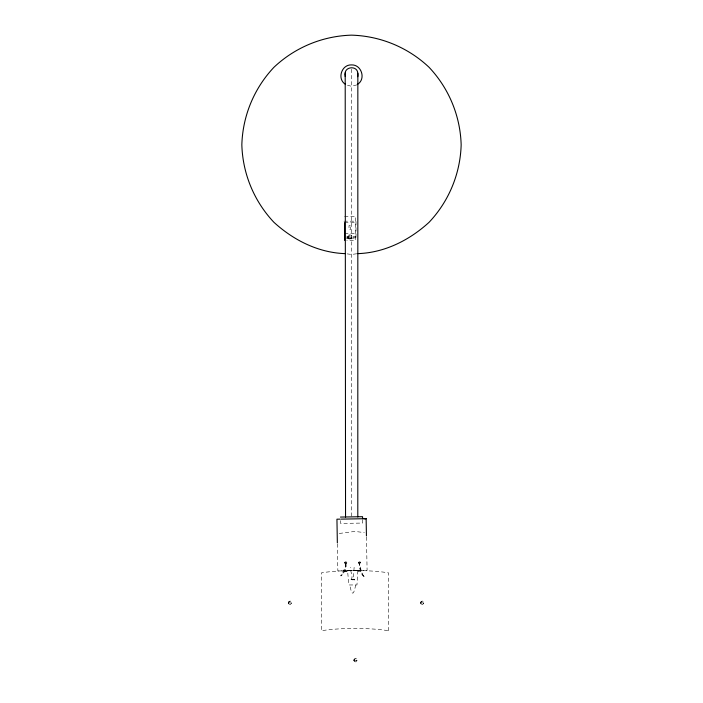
<?xml version="1.0" encoding="UTF-8"?>
<svg xmlns="http://www.w3.org/2000/svg" width="703" height="703" viewBox="0 0 703 703"><rect width="100%" height="100%" fill="white"/><g stroke="black" fill="none" stroke-linecap="round" stroke-linejoin="round"><path stroke-width="0.53" stroke-dasharray="3.52 2.64" d="M288.292 602.822C291.947 596.777 292.202 608.71 288.292 602.822L291.2 603.543M344.619 562.892C344.549 561.249 347.264 561.548 346.843 563.138C345.946 565.766 342.308 561.31 346.728 563.411M353.881 660.24C357.546 654.194 357.792 666.128 353.881 660.24L356.79 660.952M420.535 602.822C424.199 596.777 424.454 608.71 420.535 602.822L423.452 603.543M352.308 579.325C353.662 580.001 355.709 579.571 351.72 579.404C350.481 579.421 352.317 579.562 351.658 579.395C353.029 580.485 353.591 578.701 351.711 579.632M353.785 579.852L353.881 579.114M358.504 562.822C358.53 561.179 361.228 561.644 360.701 563.208C359.567 565.625 356.333 561.539 360.727 562.62M355.665 584.966C353.565 595.898 351.878 595.898 349.778 584.966M352.37 579.773L352.783 579.114M353.873 579.588L353.108 579.307L354.382 579.922M356.843 84.87L351.5 86.302L346.157 84.87M353.178 579.676L353.873 579.395M353.468 579.404L354.066 579.167M356.755 253.765L351.5 254.46L346.245 253.765M339.224 533.48L354.997 531.406L364.365 532.637M358.53 563.112L360.753 562.918M344.98 571.117L346.983 571.082M358.099 570.889L359.883 570.862M344.558 216.287L355.437 216.287L355.437 240.356L346.737 240.356M343.995 221.181L355.999 221.181L355.999 238.115L346.184 238.115M344.558 222.728L355.437 222.728M344.558 233.273L355.437 233.273M346.737 236.516L355.437 236.516M346.737 237.781L355.437 237.781M344.655 562.602L346.843 563.138M420.579 602.418L423.601 603.165A1.555 1.555 0 0 0 421.659 601.302A1.555 1.555 0 0 0 421.018 603.912A1.555 1.555 0 0 0 423.601 603.165M288.335 602.418L291.35 603.165A1.555 1.555 0 0 1 288.766 603.912A1.555 1.555 0 0 1 289.408 601.302A1.555 1.555 0 0 1 291.35 603.165M353.925 659.836L356.939 660.574A1.555 1.555 0 0 0 354.997 658.72A1.555 1.555 0 0 0 354.356 661.33A1.555 1.555 0 0 0 356.939 660.574M351.948 579.755L351.474 579.193A6.626 6.626 0 0 0 351.878 575.212L350.753 570.704L350.753 567.33M352.642 579.334L353.143 579.966M354.127 567.33L353.565 575.212A6.67 6.67 0 0 0 354.145 579.193L354.312 579.527M352.045 579.21L352.431 579.984M354.145 579.193L354.189 580.037M366.456 537.022L367.098 570.449L337.844 570.959L337.37 543.999M362.616 519.869L362.669 523.058L340.551 523.445L340.498 520.255M360.2 570.572L360.208 571.135L357.959 571.17L357.95 570.608M347.106 570.801L347.115 571.363L344.865 571.398L344.857 570.836M351.5 69.193L351.5 516.881M350.964 579.65A1.872 1.872 0 0 1 351.781 579.131M345.823 564.017A9.824 4.631 -77 0 1 340.674 575.608M363.934 576.636A14.701 8.998 80.8 0 1 359.523 563.331M357.88 570.704L356.957 584.966L348.864 584.966L347.563 570.704L357.88 570.704M345.454 563.208C346.974 567.971 340.788 573.376 340.911 575.985C344.277 573.736 347.73 565.581 345.489 563.165M364.198 576.398C360.806 575.476 359.18 567.172 359.259 563.305C360.947 566.486 360.498 573.191 364.198 576.398M350.331 225.619L349.013 225.619L349.013 229.749L350.331 229.749L350.331 225.619M388.636 630.802L388.636 572.91A43.278 6.345 0 0 0 321.35 572.91L321.35 630.802A43.278 6.345 0 0 1 388.636 630.802M347.967 238.422A2.443 2.065 0 0 0 352.027 237.438A2.443 2.065 0 0 0 348.987 234.951A2.443 2.065 0 0 0 347.967 238.422M348.512 237.992A1.687 1.432 0 0 0 351.307 237.254A1.687 1.432 0 0 0 349.154 235.575A1.687 1.432 0 0 0 348.512 237.992"/><path stroke-width="1.05" d="M345.155 76.39L345.199 74.738M345.155 74.58C344.013 66.504 357.273 65.089 357.845 73.226L357.801 516.977M357.801 74.887L357.845 73.226M357.801 76.697L357.845 75.045M357.581 84.298C366.166 79.061 361.509 64.43 351.5 64.913C341.491 64.43 336.834 79.061 345.419 84.298M357.809 253.634C384.664 252.737 409.436 240.224 429.041 222.341C448.901 201.295 460.316 173.738 461.159 144.809C460.316 115.872 448.901 88.314 429.041 67.268C407.986 47.4 380.428 35.985 351.5 35.15C322.572 35.985 295.014 47.4 273.959 67.268C254.099 88.314 242.684 115.872 241.841 144.809C242.684 173.738 254.099 201.295 273.959 222.341C293.564 240.224 318.336 252.737 345.191 253.634M363.969 518.779L366.193 518.682L341.21 519.122M340.437 517.074L362.563 516.687L362.599 518.814M340.182 519.139L336.939 519.192L337.352 542.918M345.542 517.109L345.199 72.919M366.14 518.682L366.439 535.941M344.558 222.728L344.558 240.356"/></g></svg>
